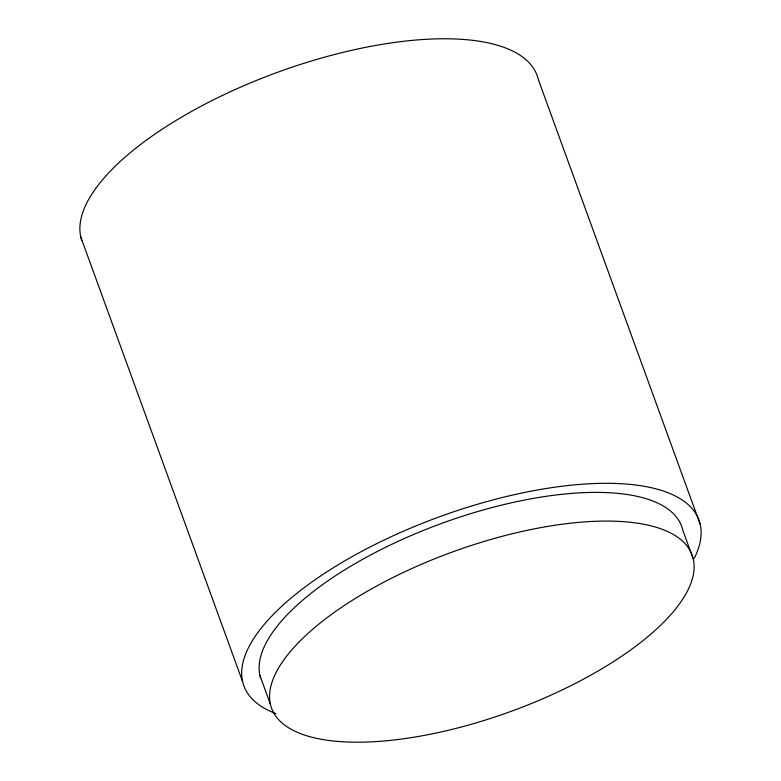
<?xml version="1.0" encoding="UTF-8"?>
<svg xmlns="http://www.w3.org/2000/svg" width="781" height="781" viewBox="0 0 781 781"><rect width="100%" height="100%" fill="white"/><g stroke="black" fill="none" stroke-linecap="round" stroke-linejoin="round"><path stroke-width="1.17" d="M700.196 524.295L538.402 79.769A242.178 91.894 -20 0 0 284.704 69.734A242.178 91.894 -20 0 0 81.732 240.382M693.255 558.952A223.776 84.914 -20 0 0 359.602 595.825A223.776 84.914 -20 0 0 392.658 740.134A223.776 84.914 -20 0 0 693.255 558.952L682.819 530.27A223.776 84.914 -20 0 0 449.426 520.634A223.776 84.914 -20 0 0 260.581 677.888M259.975 675.633L270.421 704.325M80.804 237.092L242.598 681.608M275.966 713.619A242.178 91.894 -20 0 1 435.964 518.076A242.178 91.894 -20 0 1 694.338 558.171"/></g></svg>
